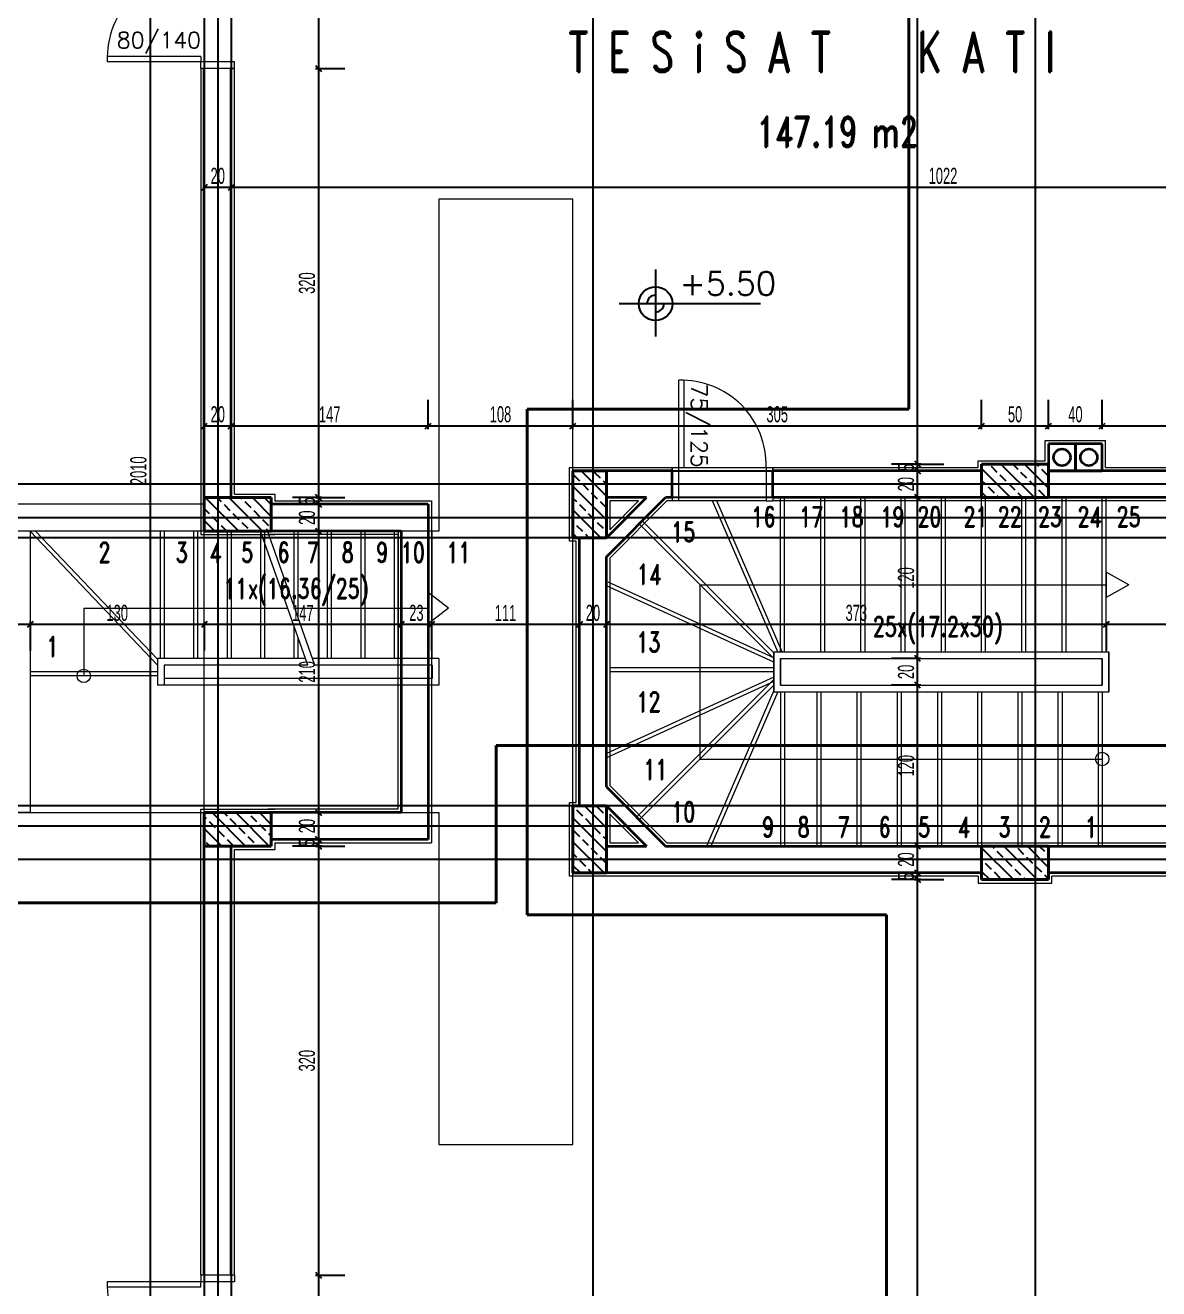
# Model space of a CAD drawing. Header units: inches. Extents: x -7543 to -822, y 102837 to 190349.
# Drawn here: x -832.5433 to -832.3741, y 102836.8607 to 102837.0491 of the extents above; entities that cross this region are included whole.
import ezdxf
from ezdxf.enums import TextEntityAlignment as Align

# ---------------------------------------------------------------- set-up
doc = ezdxf.new("R2010")
doc.units = ezdxf.units.IN
doc.header["$MEASUREMENT"] = 0
for name, pattern in [('__ZG_T_P__9', [22, 1, -10, 1, -10]), ('ACAD_ISO07W100', [3, 0, -3]), ('DASHDOTX2', [2, 1, -0.5, 0, -0.5]), ('DASHED', [19.049999999999997, 12.7, -6.35])]:
    doc.linetypes.add(name, pattern=pattern)
doc.layers.get('Defpoints').update_dxf_attribs({"lineweight": 25})
for name, color, linetype, lineweight in [('AKS', 1, 'Continuous', 25), ('ICOL', 55, 'Continuous', 25), ('İZ DÜŞÜM', 253, 'Continuous', 20), ('KESİT', 7, 'Continuous', 40), ('KOLON', 2, 'Continuous', 40), ('SIVA', 150, 'Continuous', 15), ('TARAMA', 8, 'Continuous', 25), ('YAZI', 7, 'Continuous', 25)]:
    doc.layers.add(name, color=color, linetype=linetype, lineweight=lineweight)
for name, color, linetype, lineweight, true_color in [('DUVAR', 7, 'Continuous', 35, 0xfc4642), ('KAPI', 7, 'Continuous', 18, 0xffb360), ('MERDİVEN', 7, 'Continuous', 20, 0x16c244)]:
    doc.layers.add(name, color=color, linetype=linetype, lineweight=lineweight, true_color=true_color)
doc.styles.add('OLCU', font='tromand.shx', dxfattribs={"width": 0.6, "height": 12})
doc.styles.add('st1', font='romandtw.shx', dxfattribs={"width": 0.7, "height": 40})
doc.styles.add('TXTX', font='TXTX')
doc.styles.add('ÖLÇÜ', font='simplex.shx')

# ---------------------------------------------------------------- blocks, each defined once
blk = doc.blocks.new('D')
at = {"layer": 'ICOL'}
for p, q in [((2.828427124746668, 2.828427124748032), (-2.82842712474303, -2.828427124744394)), ((0, 3.000000000002046), (0, -25))]:
    blk.add_line(p, q, dxfattribs=at)
blk = doc.blocks.new('E')
at = {"layer": 'ICOL'}
for p, q in [((0, -3.000000000002046), (0, 25)), ((-2.828427124746668, -2.828427124748032), (2.82842712474303, 2.828427124744394))]:
    blk.add_line(p, q, dxfattribs=at)

msp = doc.modelspace()

# ---------------------------------------------------------------- linework, layer by layer
at = {"layer": 'AKS', "linetype": 'DASHDOTX2', "ltscale": 10}
for p, q in [((-832.5145753957316, 102837.1671850205), (-832.5145753957316, 102836.7433031146)), ((-832.4585753957316, 102837.1671850205), (-832.4585753957316, 102836.7433031146)), ((-832.3925870175802, 102837.1671850205), (-832.3925870175802, 102836.7433031146)), ((-832.2565686503075, 102836.9806839998), (-832.5799356160155, 102836.9806839998)), ((-832.2565686503075, 102836.9756839999), (-832.5799356160155, 102836.9756839999)), ((-832.2565686503075, 102836.9726839999), (-832.5799356160155, 102836.9726839999)), ((-832.2565686503075, 102836.9326839999), (-832.5799356160155, 102836.9326839999)), ((-832.2565686503075, 102836.9296839999), (-832.5799356160155, 102836.9296839999)), ((-832.2565686503075, 102836.9246839999), (-832.5799356160155, 102836.9246839999))]:
    msp.add_line(p, q, dxfattribs=at)
at = {"layer": 'Defpoints', "color": 6}
for p, q in [((-832.5165753957316, 102837.1276839999), (-832.5165753957315, 102836.9736839999)), ((-832.5165753957315, 102836.9736839999), (-832.4871753957316, 102836.9736839999)), ((-832.4871753957316, 102836.9736839999), (-832.4871753957316, 102836.9316839999)), ((-832.4871753957316, 102836.9316839999), (-832.5165753957316, 102836.9316839999)), ((-832.5165753957316, 102836.9316839999), (-832.5165753957316, 102836.7776839999))]:
    msp.add_line(p, q, dxfattribs=at)
at = {"layer": 'Defpoints', "color": 3}
for p, q in [((-832.5125753957316, 102837.1226839999), (-832.5125753957316, 102836.9786839999)), ((-832.3905753957318, 102836.9836839999), (-832.3905753957318, 102836.9866839999)), ((-832.3905753957318, 102836.9866839999), (-832.3825753957319, 102836.9866839999)), ((-832.3825753957319, 102836.9866839999), (-832.3825753957319, 102836.9826839999)), ((-832.4005753957316, 102836.9826839999), (-832.4005753957316, 102836.9836839999)), ((-832.4005753957316, 102836.9836839999), (-832.3905753957318, 102836.9836839999)), ((-832.4615753957316, 102836.9726839999), (-832.4615753957316, 102836.9826839999)), ((-832.4615753957316, 102836.9826839999), (-832.4005753957316, 102836.9826839999)), ((-832.3825753957319, 102836.9826839999), (-832.3410753957317, 102836.9826839999)), ((-832.5125753957316, 102836.9786839999), (-832.5065753957316, 102836.9786839999)), ((-832.5065753957316, 102836.9786839999), (-832.5065753957316, 102836.9776839999)), ((-832.5065753957316, 102836.9776839999), (-832.4831753957316, 102836.9776839999)), ((-832.4831753957316, 102836.9776839999), (-832.4831753957316, 102836.9276839998)), ((-832.4605753957316, 102836.9726839999), (-832.4615753957316, 102836.9726839999)), ((-832.4605753957316, 102836.9326839999), (-832.4605753957316, 102836.9726839999)), ((-832.4615753957316, 102836.9226839999), (-832.4615753957316, 102836.9326839999)), ((-832.4615753957316, 102836.9326839999), (-832.4605753957316, 102836.9326839999)), ((-832.5065753957316, 102836.9266839999), (-832.5125753957316, 102836.9266839999)), ((-832.5125753957316, 102836.9266839999), (-832.5125753957315, 102836.7826839999)), ((-832.4831753957316, 102836.9276839998), (-832.5065753957316, 102836.9276839998)), ((-832.5065753957316, 102836.9276839998), (-832.5065753957316, 102836.9266839999)), ((-832.4005753957316, 102836.9226839999), (-832.4615753957316, 102836.9226839999)), ((-832.4005753957316, 102836.9216839999), (-832.4005753957316, 102836.9226839999)), ((-832.3410753957317, 102836.9226839999), (-832.3905753957316, 102836.9226839999)), ((-832.3905753957316, 102836.9226839999), (-832.3905753957316, 102836.9216839999)), ((-832.3905753957316, 102836.9216839999), (-832.4005753957316, 102836.9216839999))]:
    msp.add_line(p, q, dxfattribs=at)
at = {"layer": 'DUVAR'}
for p, q in [((-832.5165753957316, 102836.9786839999), (-832.5165753957316, 102837.0426839999)), ((-832.5125753957316, 102836.9786839999), (-832.5125753957316, 102837.0426839999)), ((-832.3865753957318, 102836.9866839999), (-832.3905753957318, 102836.9866839999)), ((-832.3905753957318, 102836.9866839999), (-832.3905753957318, 102836.9826839999)), ((-832.3825753957319, 102836.9866839999), (-832.3865753957318, 102836.9866839999)), ((-832.3865753957318, 102836.9866839999), (-832.3865753957318, 102836.9826839999)), ((-832.3865753957318, 102836.9826839999), (-832.3865753957318, 102836.9866839999)), ((-832.3825753957319, 102836.9826839999), (-832.3825753957319, 102836.9866839999)), ((-832.4467469686068, 102836.9826839999), (-832.4565753957316, 102836.9826839999)), ((-832.4467469686068, 102836.9786839999), (-832.4467469686068, 102836.9826839999)), ((-832.4005753957315, 102836.9826839999), (-832.4317469686068, 102836.9826839999)), ((-832.4317469686068, 102836.9786839999), (-832.4317469686068, 102836.9826839999)), ((-832.3460753957316, 102836.9826839999), (-832.3905753957315, 102836.9826839999)), ((-832.3785753957319, 102836.9826839999), (-832.3905753957318, 102836.9826839999)), ((-832.3905753957318, 102836.9826839999), (-832.3865753957318, 102836.9826839999)), ((-832.3865753957318, 102836.9826839999), (-832.3825753957319, 102836.9826839999)), ((-832.4831753957316, 102836.9776839999), (-832.5065753957316, 102836.9776839999)), ((-832.4831753957316, 102836.9776839999), (-832.4831753957316, 102836.9276839998)), ((-832.4505753957316, 102836.9786839999), (-832.4565753957315, 102836.9786839999)), ((-832.4565753957315, 102836.9726839999), (-832.4505753957316, 102836.9786839999)), ((-832.4565753957315, 102836.9698555727), (-832.4477469686068, 102836.9786839999)), ((-832.4467469686068, 102836.9786839999), (-832.4477469686068, 102836.9786839999)), ((-832.4005753957316, 102836.9786839999), (-832.4317469686068, 102836.9786839999)), ((-832.3460753957316, 102836.9786839999), (-832.3905753957316, 102836.9786839999)), ((-832.4871753957316, 102836.9736839999), (-832.5065753957316, 102836.9736839999)), ((-832.4871753957316, 102836.9736839999), (-832.4871753957316, 102836.9316839999)), ((-832.4605753957316, 102836.9326839999), (-832.4605753957316, 102836.9726839999)), ((-832.4565753957315, 102836.935512427), (-832.4565753957315, 102836.9698555727)), ((-832.4565753957315, 102836.935512427), (-832.4477469686068, 102836.9266839999)), ((-832.4565753957315, 102836.9326839999), (-832.4505753957317, 102836.9266839999)), ((-832.4871753957316, 102836.9316839999), (-832.5065753957316, 102836.9316839999)), ((-832.5165753957316, 102836.8626839999), (-832.5165753957316, 102836.9266839999)), ((-832.5125753957316, 102836.8626839999), (-832.5125753957316, 102836.9266839999)), ((-832.4831753957316, 102836.9276839998), (-832.5065753957316, 102836.9276839998)), ((-832.4565753957315, 102836.9266839999), (-832.4505753957317, 102836.9266839999)), ((-832.4477469686069, 102836.9266839999), (-832.4005753957316, 102836.9266839999)), ((-832.3905753957316, 102836.9266839999), (-832.3460753957315, 102836.9266839999)), ((-832.4005753957315, 102836.9226839999), (-832.4565753957316, 102836.9226839999)), ((-832.3460753957315, 102836.9226839999), (-832.3905753957315, 102836.9226839999))]:
    msp.add_line(p, q, dxfattribs=at)
for centre in [(-832.3885753957319, 102836.9846839998), (-832.3845753957319, 102836.9846839998)]:
    msp.add_circle(centre, 0.00125, dxfattribs=at)
at = {"layer": 'ICOL'}
for p, q in [((-832.5246754432798, 102837.1835299107), (-832.5246754432798, 102836.7818399999)), ((-832.4101179020081, 102836.9838399999), (-832.4101179020081, 102837.1175279999)), ((-832.4995258638154, 102837.0585279998), (-832.4995258638154, 102837.0428399998)), ((-832.4995258638154, 102837.0425279999), (-832.4995258638154, 102836.9788399999)), ((-832.5127313957316, 102837.0249426348), (-832.5164193957316, 102837.0249426348)), ((-832.3082313957316, 102837.0249426348), (-832.5124193957316, 102837.0249426348)), ((-832.4492331611906, 102837.0127122447), (-832.4492331611906, 102837.0027086283)), ((-832.4546584619291, 102837.0076183154), (-832.433593757176, 102837.0076183154)), ((-832.5164193957316, 102836.9893676611), (-832.5127313957316, 102836.9893676611)), ((-832.5124193957316, 102836.9893676611), (-832.4833313957316, 102836.9893676611)), ((-832.4830193957316, 102836.9893676611), (-832.4617313957316, 102836.9893676611)), ((-832.4614193957316, 102836.9893676611), (-832.4007313957317, 102836.9893676611)), ((-832.4004193957317, 102836.9893676611), (-832.3907313957319, 102836.9893676611)), ((-832.3904193957319, 102836.9893676611), (-832.3827313957319, 102836.9893676611)), ((-832.3824193957319, 102836.9893676611), (-832.3412313957316, 102836.9893676611)), ((-832.4101179020081, 102836.9838399999), (-832.4101179020081, 102836.9839959998)), ((-832.4101179020081, 102836.9826839999), (-832.4101179020081, 102836.9836839999)), ((-832.4101179020081, 102836.9825279998), (-832.4101179020081, 102836.9823719999)), ((-832.4101179020081, 102836.9788399999), (-832.4101179020081, 102836.9825279998)), ((-832.4995258638154, 102836.9788399999), (-832.4995258638154, 102836.9789959999)), ((-832.4995258638154, 102836.9786839999), (-832.4995258638154, 102836.9776839999)), ((-832.4995258638154, 102836.9775279999), (-832.4995258638154, 102836.9738399998)), ((-832.4995258638154, 102836.9775279999), (-832.4995258638154, 102836.9773719998)), ((-832.4101179020081, 102836.9548399999), (-832.4101179020081, 102836.9785279999)), ((-832.4995258638154, 102836.9735279999), (-832.4995258638154, 102836.9318399999)), ((-832.5427313957316, 102836.9597463453), (-832.5464193957316, 102836.9597463453)), ((-832.5167313957317, 102836.9597463453), (-832.5424193957316, 102836.9597463453)), ((-832.4873313957316, 102836.9597463453), (-832.5164193957316, 102836.9597463453)), ((-832.4828313957316, 102836.9597463453), (-832.4870193957316, 102836.9597463453)), ((-832.4607313957315, 102836.9597463453), (-832.4825193957316, 102836.9597463453)), ((-832.4567313957315, 102836.9597463453), (-832.4604193957315, 102836.9597463453)), ((-832.3821313957316, 102836.9597463453), (-832.4564193957315, 102836.9597463453)), ((-832.3462313957316, 102836.9597463453), (-832.3818193957316, 102836.9597463453)), ((-832.4101179020081, 102836.9508399999), (-832.4101179020081, 102836.9545279999)), ((-832.4101179020081, 102836.9268399999), (-832.4101179020081, 102836.9505279999)), ((-832.4995258638154, 102836.9315279999), (-832.4995258638154, 102836.9278399999)), ((-832.4995258638154, 102836.9278399999), (-832.4995258638154, 102836.9279959999)), ((-832.4995258638154, 102836.9276839998), (-832.4995258638154, 102836.9266839999)), ((-832.4995258638154, 102836.9265279999), (-832.4995258638154, 102836.8628399999)), ((-832.4995258638154, 102836.9265279999), (-832.4995258638154, 102836.9263719999)), ((-832.4101179020081, 102836.9228399999), (-832.4101179020081, 102836.9265279999)), ((-832.4101179020081, 102836.9228399999), (-832.4101179020081, 102836.9229959999)), ((-832.4101179020081, 102836.9216839999), (-832.4101179020081, 102836.9226839999)), ((-832.4101179020081, 102836.9215279999), (-832.4101179020081, 102836.9213719999)), ((-832.4101179020081, 102836.7878399999), (-832.4101179020081, 102836.9215279999)), ((-832.4995258638154, 102836.8625279999), (-832.4995258638154, 102836.8468399999))]:
    msp.add_line(p, q, dxfattribs=at)
msp.add_circle((-832.4492331611906, 102837.0076183154), 0.00252, dxfattribs=at)
for radius, start, end in [(0.001260000000009313, 90, 180), (0.001259999999991851, 270, 0)]:
    msp.add_arc((-832.4492331611906, 102837.0076183154), radius, start, end, dxfattribs=at)
at = {"layer": 'İZ DÜŞÜM', "linetype": '__ZG_T_P__9'}
for p, q in [((-832.5165753957328, 102836.7776839999), (-832.5165753957328, 102837.1276839999)), ((-832.4615743614382, 102837.0231839999), (-832.4815743614374, 102837.0231839999)), ((-832.4815743614374, 102837.0231839999), (-832.4815743614383, 102836.9736839999)), ((-832.4615743614382, 102836.8821839999), (-832.4615743614382, 102837.0231839999)), ((-832.4815743614383, 102836.9736839999), (-832.5465743614383, 102836.9736839999)), ((-832.5465753957329, 102836.9316839999), (-832.481575395733, 102836.9316839999)), ((-832.481575395733, 102836.9316839999), (-832.481575395733, 102836.8821839999)), ((-832.481575395733, 102836.8821839999), (-832.4615743614382, 102836.8821839999))]:
    msp.add_line(p, q, dxfattribs=at)
at = {"layer": 'KAPI'}
for p, q in [((-832.5170753957316, 102837.0444839999), (-832.5310753957316, 102837.0444839999)), ((-832.5170753957316, 102837.0436839999), (-832.5310753957316, 102837.0436839999)), ((-832.5170753957316, 102837.0444839999), (-832.5170753957316, 102837.0436839999)), ((-832.5120753957316, 102837.0436839999), (-832.5170753957316, 102837.0436839999)), ((-832.5170753957316, 102837.0426839999), (-832.5170753957316, 102837.0436839999)), ((-832.5120753957316, 102837.0426839999), (-832.5120753957316, 102837.0436839999)), ((-832.5120753957316, 102837.0426839999), (-832.5170753957316, 102837.0426839999)), ((-832.4457469686067, 102836.9821839998), (-832.4457469686067, 102836.9961839999)), ((-832.4449469686068, 102836.9831839999), (-832.4449469686068, 102836.9961839999)), ((-832.4467469686068, 102836.9831839999), (-832.4457469686067, 102836.9831839999)), ((-832.4467469686068, 102836.9831839999), (-832.4467469686068, 102836.9781839999)), ((-832.4457469686067, 102836.9781839999), (-832.4457469686067, 102836.9831839999)), ((-832.4457469686067, 102836.9831839999), (-832.4449469686068, 102836.9831839999)), ((-832.4449469686068, 102836.9831839999), (-832.4327469686068, 102836.9831839999)), ((-832.4327469686068, 102836.9831839999), (-832.4327469686068, 102836.9781839999)), ((-832.4327469686068, 102836.9831839999), (-832.4317469686068, 102836.9831839999)), ((-832.4317469686068, 102836.9831839999), (-832.4317469686068, 102836.9781839999)), ((-832.4457469686067, 102836.9781839999), (-832.4467469686068, 102836.9781839999)), ((-832.4327469686068, 102836.9781839999), (-832.4457469686067, 102836.9781839999)), ((-832.4327469686068, 102836.9781839999), (-832.431746968607, 102836.9781839999)), ((-832.5170753957316, 102836.8626839999), (-832.5170753957316, 102836.8616839999)), ((-832.5120753957316, 102836.8626839999), (-832.5170753957316, 102836.8626839999)), ((-832.5120753957316, 102836.8626839999), (-832.5120753957316, 102836.8616839999)), ((-832.5170753957316, 102836.8616839999), (-832.5310753957316, 102836.8616839999)), ((-832.5170753957316, 102836.8608839998), (-832.5310753957316, 102836.8608839998)), ((-832.5120753957316, 102836.8616839999), (-832.5170753957316, 102836.8616839999)), ((-832.5170753957316, 102836.8608839998), (-832.5170753957316, 102836.8616839999))]:
    msp.add_line(p, q, dxfattribs=at)
for centre, radius, start, end in [((-832.5174753957316, 102837.0440839998), 0.01360588108135596, 88.31531567871036, 181.6846843657614), ((-832.4453469686068, 102836.9835839999), 0.01260634760746427, 358.1816972151428, 91.81830295832887), ((-832.5174753957316, 102836.8612839999), 0.01360588108135596, 178.3153156342386, 271.6846843212896)]:
    msp.add_arc(centre, radius, start, end, dxfattribs=at)
at = {"layer": 'KESİT', "linetype": 'DASHED'}
for p, q in [((-832.411454198987, 102837.1759968667), (-832.411454198987, 102836.9918835999)), ((-832.411454198987, 102836.9918835999), (-832.4683727270715, 102836.9918835999)), ((-832.4683727270715, 102836.9918835999), (-832.4683727270715, 102836.9164603118)), ((-832.2588380867405, 102836.941682418), (-832.4730429782452, 102836.941682418)), ((-832.4730429782452, 102836.941682418), (-832.4730429782452, 102836.9182300089)), ((-832.4730429782452, 102836.9182300089), (-832.6002016101145, 102836.9182300089)), ((-832.4683727270715, 102836.9164603118), (-832.4147610740274, 102836.9164603118)), ((-832.4147610740274, 102836.9164603118), (-832.4147610740274, 102836.7413232793))]:
    msp.add_line(p, q, dxfattribs=at)
at = {"layer": 'KOLON'}
for p, q in [((-832.4005753957316, 102836.9786839999), (-832.4005753957316, 102836.9836839999)), ((-832.4005753957316, 102836.9836839999), (-832.3905753957316, 102836.9836839999)), ((-832.3905753957316, 102836.9836839999), (-832.3905753957316, 102836.9786839999)), ((-832.4615753957316, 102836.9826839999), (-832.4565753957316, 102836.9826839999)), ((-832.4615753957316, 102836.9726839999), (-832.4615753957316, 102836.9826839999)), ((-832.4565753957316, 102836.9826839999), (-832.4565753957316, 102836.9726839999)), ((-832.5165753957316, 102836.9736839999), (-832.5165753957316, 102836.9786839999)), ((-832.5165753957316, 102836.9786839999), (-832.5065753957316, 102836.9786839999)), ((-832.5065753957316, 102836.9786839999), (-832.5065753957316, 102836.9736839999)), ((-832.3905753957316, 102836.9786839999), (-832.4005753957316, 102836.9786839999)), ((-832.5065753957316, 102836.9736839999), (-832.5165753957316, 102836.9736839999)), ((-832.4565753957316, 102836.9726839999), (-832.4615753957316, 102836.9726839999)), ((-832.4565753957316, 102836.9326839999), (-832.4615753957316, 102836.9326839999)), ((-832.4615753957316, 102836.9326839999), (-832.4615753957316, 102836.9226839999)), ((-832.4565753957316, 102836.9226839999), (-832.4565753957316, 102836.9326839999)), ((-832.5165753957316, 102836.9316839999), (-832.5165753957316, 102836.9266839999)), ((-832.5065753957316, 102836.9316839999), (-832.5165753957316, 102836.9316839999)), ((-832.5065753957316, 102836.9266839999), (-832.5065753957316, 102836.9316839999)), ((-832.5165753957316, 102836.9266839999), (-832.5065753957316, 102836.9266839999)), ((-832.3905753957316, 102836.9266839999), (-832.4005753957316, 102836.9266839999)), ((-832.4005753957316, 102836.9266839999), (-832.4005753957316, 102836.9216839999)), ((-832.3905753957316, 102836.9216839999), (-832.3905753957316, 102836.9266839999)), ((-832.4615753957316, 102836.9226839999), (-832.4565753957316, 102836.9226839999)), ((-832.4005753957316, 102836.9216839999), (-832.3905753957316, 102836.9216839999))]:
    msp.add_line(p, q, dxfattribs=at)
at = {"layer": 'MERDİVEN'}
for p, q in [((-832.5165753957316, 102836.9776839999), (-832.5465753957317, 102836.9776839999)), ((-832.4303544541776, 102836.9556839999), (-832.4400937122002, 102836.9781839999)), ((-832.4299753957315, 102836.9556839999), (-832.4299753957315, 102836.9786839999)), ((-832.4239753957315, 102836.9556839999), (-832.4239753957315, 102836.9786839999)), ((-832.4179753957316, 102836.9556839999), (-832.4179753957316, 102836.9786839999)), ((-832.4119753957316, 102836.9556839999), (-832.4119753957316, 102836.9786839999)), ((-832.4059753957315, 102836.9556839999), (-832.4059753957315, 102836.9786839999)), ((-832.3999753957315, 102836.9556839999), (-832.3999753957315, 102836.9786839999)), ((-832.3939753957316, 102836.9556839999), (-832.3939753957316, 102836.9786839999)), ((-832.3879753957315, 102836.9556839999), (-832.3879753957315, 102836.9786839999)), ((-832.3819753957315, 102836.9556839999), (-832.3819753957315, 102836.9786839999)), ((-832.4315753957316, 102836.955532528), (-832.4512369181004, 102836.9751940504)), ((-832.5425753957317, 102836.9736839999), (-832.5425753957315, 102836.9316839999)), ((-832.5165753957316, 102836.9736839999), (-832.5425753957317, 102836.9736839999)), ((-832.5235753957317, 102836.9536839999), (-832.5425753957317, 102836.9736839999)), ((-832.5231753957316, 102836.9736839999), (-832.5231753957316, 102836.9546839999)), ((-832.5181753957316, 102836.9736839999), (-832.5181753957316, 102836.9546839999)), ((-832.5131753957317, 102836.9736839999), (-832.5131753957317, 102836.9546839999)), ((-832.5081753957317, 102836.9736839999), (-832.5081753957317, 102836.9546839999)), ((-832.5011366773017, 102836.9536839999), (-832.5081753957317, 102836.9736839999)), ((-832.5000765551895, 102836.9536839999), (-832.5072321081722, 102836.9740159766)), ((-832.4831753957317, 102836.9546839999), (-832.4831753957316, 102836.9736839999)), ((-832.4315753957316, 102836.954798702), (-832.4563267220235, 102836.9660707453)), ((-832.3786170998919, 102836.9656839998), (-832.3819753957315, 102836.9675698535)), ((-832.3819753957315, 102836.9675698535), (-832.3819753957315, 102836.9637981462)), ((-832.4425753957315, 102836.9396839999), (-832.4425753957315, 102836.9656839998)), ((-832.4425753957315, 102836.9656839998), (-832.3819753957315, 102836.9656839998)), ((-832.3786170998919, 102836.9656839998), (-832.3819753957315, 102836.9637981462)), ((-832.5345753957316, 102836.9621839999), (-832.5345753957316, 102836.9520839999)), ((-832.5345753957316, 102836.9621839999), (-832.5041281326345, 102836.9621839999)), ((-832.5031753957317, 102836.9546839999), (-832.5031753957317, 102836.9594768681)), ((-832.5014886132233, 102836.9546839999), (-832.5235753957317, 102836.9546839999)), ((-832.5235753957317, 102836.9546839999), (-832.5235753957317, 102836.9506839999)), ((-832.4315753957316, 102836.9496839999), (-832.4315753957316, 102836.9556839999)), ((-832.4315753957316, 102836.9556839999), (-832.4315753957316, 102836.9496839999)), ((-832.4315753957316, 102836.9556839999), (-832.4315753957316, 102836.9496839999)), ((-832.4315753957316, 102836.9556839999), (-832.3815753957315, 102836.9556839999)), ((-832.4315753957316, 102836.9496839999), (-832.4315753957316, 102836.9556839999)), ((-832.4305753957315, 102836.9556839999), (-832.3825753957315, 102836.9556839999)), ((-832.4305753957315, 102836.9556839999), (-832.3825753957315, 102836.9556839999)), ((-832.4305753957315, 102836.9556839999), (-832.3825753957315, 102836.9556839999)), ((-832.4305753957315, 102836.9506839999), (-832.4305753957315, 102836.9546839999)), ((-832.4305753957315, 102836.9546839999), (-832.4305753957315, 102836.9506839999)), ((-832.4305753957315, 102836.9546839999), (-832.4305753957315, 102836.9506839999)), ((-832.4305753957315, 102836.9546839999), (-832.3825753957315, 102836.9546839999)), ((-832.4305753957315, 102836.9506839999), (-832.4305753957315, 102836.9546839999)), ((-832.4295753957315, 102836.9546839999), (-832.3835753957316, 102836.9546839999)), ((-832.4295753957315, 102836.9546839999), (-832.3835753957316, 102836.9546839999)), ((-832.4295753957315, 102836.9546839999), (-832.3835753957316, 102836.9546839999)), ((-832.3825753957315, 102836.9546839999), (-832.3825753957315, 102836.9506839999)), ((-832.3825753957315, 102836.9506839999), (-832.3825753957315, 102836.9546839999)), ((-832.3825753957315, 102836.9506839999), (-832.3825753957315, 102836.9546839999)), ((-832.3825753957315, 102836.9546839999), (-832.3825753957315, 102836.9506839999)), ((-832.3815753957315, 102836.9556839999), (-832.3815753957315, 102836.9496839999)), ((-832.3815753957315, 102836.9496839999), (-832.3815753957315, 102836.9556839999)), ((-832.3815753957315, 102836.9496839999), (-832.3815753957315, 102836.9556839999)), ((-832.3815753957315, 102836.9556839999), (-832.3815753957315, 102836.9496839999)), ((-832.5011366773017, 102836.9536839999), (-832.5225753957316, 102836.9536839999)), ((-832.5225753957316, 102836.9536839999), (-832.5225753957316, 102836.9506839999)), ((-832.4315753957316, 102836.9532839999), (-832.4560753957315, 102836.9532839999)), ((-832.5235753957317, 102836.9520839999), (-832.5425753957317, 102836.9520839999)), ((-832.5225753957316, 102836.9506839999), (-832.5235753957317, 102836.9506839999)), ((-832.4315753957316, 102836.9518878786), (-832.4565753957315, 102836.9405025865)), ((-832.4315753957316, 102836.951532528), (-832.4520854462378, 102836.9310224775)), ((-832.4305753957315, 102836.9506839999), (-832.3825753957315, 102836.9506839999)), ((-832.4295753957315, 102836.9506839999), (-832.3835753957316, 102836.9506839999)), ((-832.4295753957315, 102836.9506839999), (-832.3835753957316, 102836.9506839999)), ((-832.4295753957315, 102836.9506839999), (-832.3835753957316, 102836.9506839999)), ((-832.4315753957316, 102836.9498841897), (-832.4416177350886, 102836.9266839999)), ((-832.4315753957316, 102836.9496839999), (-832.4310082516437, 102836.9496839999)), ((-832.4310082516437, 102836.9496839999), (-832.3815753957315, 102836.9496839999)), ((-832.4305753957315, 102836.9496839999), (-832.3825753957315, 102836.9496839999)), ((-832.4305753957315, 102836.9496839999), (-832.3825753957315, 102836.9496839999)), ((-832.4305753957315, 102836.9496839999), (-832.3825753957315, 102836.9496839999)), ((-832.4305753957315, 102836.9496839999), (-832.4305753957315, 102836.9266839999)), ((-832.4251753957316, 102836.9496839999), (-832.4251753957316, 102836.9266839999)), ((-832.4191753957316, 102836.9496839999), (-832.4191753957316, 102836.9266839999)), ((-832.4131753957315, 102836.9496839999), (-832.4131753957315, 102836.9266839999)), ((-832.4071753957315, 102836.9496839999), (-832.4071753957315, 102836.9266839999)), ((-832.4011753957316, 102836.9496839999), (-832.4011753957316, 102836.9266839999)), ((-832.3951753957315, 102836.9496839999), (-832.3951753957315, 102836.9266839999)), ((-832.3891753957315, 102836.9496839999), (-832.3891753957315, 102836.9266839999)), ((-832.3831753957315, 102836.9496839999), (-832.3831753957315, 102836.9266839999)), ((-832.4425753957315, 102836.9396839999), (-832.3825753957315, 102836.9396839999)), ((-832.5425753957315, 102836.9316839999), (-832.5465753957316, 102836.9316839999))]:
    msp.add_line(p, q, dxfattribs=at)
at = {"layer": 'MERDİVEN', "linetype": 'ACAD_ISO07W100'}
for p, q in [((-832.4310082516437, 102836.9556839999), (-832.4407475096663, 102836.9781839999)), ((-832.4305753957315, 102836.9556839999), (-832.4305753957315, 102836.9786839999)), ((-832.4245753957315, 102836.9556839999), (-832.4245753957315, 102836.9786839999)), ((-832.4185753957315, 102836.9556839999), (-832.4185753957315, 102836.9786839999)), ((-832.4125753957316, 102836.9556839999), (-832.4125753957316, 102836.9786839999)), ((-832.4065753957316, 102836.9556839999), (-832.4065753957316, 102836.9786839999)), ((-832.4005753957315, 102836.9556839999), (-832.4005753957315, 102836.9786839999)), ((-832.3945753957315, 102836.9556839999), (-832.3945753957315, 102836.9786839999)), ((-832.3885753957316, 102836.9556839999), (-832.3885753957316, 102836.9786839999)), ((-832.3825753957315, 102836.9556839999), (-832.3825753957315, 102836.9786839999)), ((-832.5235753957317, 102836.9545551439), (-832.5417478088782, 102836.9736839999)), ((-832.5225753957317, 102836.9736839999), (-832.5225753957316, 102836.9546839999)), ((-832.5175753957317, 102836.9736839999), (-832.5175753957317, 102836.9546839999)), ((-832.5125753957317, 102836.9736839999), (-832.5125753957316, 102836.9546839999)), ((-832.5075753957317, 102836.9736839999), (-832.5075753957316, 102836.9546839999)), ((-832.5031753957317, 102836.962489127), (-832.5031753957317, 102836.9736839999)), ((-832.5025753957316, 102836.9607842712), (-832.5025753957316, 102836.9736839999)), ((-832.4981753957317, 102836.9546839999), (-832.4981753957316, 102836.9736839999)), ((-832.4975753957316, 102836.9546839999), (-832.4975753957316, 102836.9736839999)), ((-832.4931753957317, 102836.9546839999), (-832.4931753957316, 102836.9736839999)), ((-832.4925753957316, 102836.9546839999), (-832.4925753957316, 102836.9736839999)), ((-832.4881753957316, 102836.9546839999), (-832.4881753957316, 102836.9736839999)), ((-832.4875753957316, 102836.9546839999), (-832.4875753957316, 102836.9736839999)), ((-832.4825753957316, 102836.9546839999), (-832.4825753957316, 102836.9736839999)), ((-832.4315753957316, 102836.9546839999), (-832.4516611821691, 102836.9747697863)), ((-832.4801232877455, 102836.9621839999), (-832.4831753957316, 102836.9645312982)), ((-832.4801232877455, 102836.9621839999), (-832.4831753957316, 102836.9645312982)), ((-832.4315753957316, 102836.9541394115), (-832.4565753957315, 102836.9655247037)), ((-832.5030680105222, 102836.9621839999), (-832.4831753957317, 102836.9621839999)), ((-832.4801232877455, 102836.9621839999), (-832.4831753957317, 102836.9598367015)), ((-832.4801232877455, 102836.9621839999), (-832.4831753957317, 102836.9598367015)), ((-832.5025753957316, 102836.9546839999), (-832.5025753957316, 102836.9577720123)), ((-832.4815753957316, 102836.9546839999), (-832.500428491111, 102836.9546839999)), ((-832.4815753957316, 102836.9546839999), (-832.4815753957316, 102836.9506839999)), ((-832.5235753957317, 102836.9526839999), (-832.5425753957317, 102836.9526839999)), ((-832.4825753957316, 102836.9536839999), (-832.5000765551895, 102836.9536839999)), ((-832.4825753957316, 102836.9536839999), (-832.4825753957316, 102836.9516839999)), ((-832.4315753957316, 102836.9526839999), (-832.4560753957315, 102836.9526839999)), ((-832.4825753957316, 102836.9516839999), (-832.5225753957316, 102836.9516839999)), ((-832.4815753957316, 102836.9506839999), (-832.5225753957316, 102836.9506839999)), ((-832.4315753957316, 102836.9512285882), (-832.4565753957315, 102836.939843296)), ((-832.4315753957316, 102836.9506839999), (-832.4516611821691, 102836.9305982134)), ((-832.4310082516437, 102836.9496839999), (-832.4409639376224, 102836.9266839999)), ((-832.4299753957315, 102836.9496839999), (-832.4299753957315, 102836.9266839999)), ((-832.4245753957315, 102836.9496839999), (-832.4245753957315, 102836.9266839999)), ((-832.4185753957315, 102836.9496839999), (-832.4185753957315, 102836.9266839999)), ((-832.4125753957316, 102836.9496839999), (-832.4125753957316, 102836.9266839999)), ((-832.4065753957316, 102836.9496839999), (-832.4065753957316, 102836.9266839999)), ((-832.4005753957315, 102836.9496839999), (-832.4005753957315, 102836.9266839999)), ((-832.3945753957315, 102836.9496839999), (-832.3945753957315, 102836.9266839999)), ((-832.3885753957316, 102836.9496839999), (-832.3885753957316, 102836.9266839999)), ((-832.3825753957315, 102836.9496839999), (-832.3825753957315, 102836.9266839999))]:
    msp.add_line(p, q, dxfattribs=at)
at = {"layer": 'MERDİVEN'}
for centre in [(-832.5345753957316, 102836.9520839999), (-832.3825753957315, 102836.9396839999)]:
    msp.add_circle(centre, 0.001, dxfattribs=at)
at = {"layer": 'SIVA'}
for p, q in [((-832.5170753957316, 102837.0426839999), (-832.5170753957316, 102836.9731839999)), ((-832.5165753957316, 102837.0426839999), (-832.5170753957316, 102837.0426839999)), ((-832.5125753957316, 102837.0426839999), (-832.5120753957316, 102837.0426839999)), ((-832.5120753957316, 102836.9791839999), (-832.5120753957316, 102837.0426839999)), ((-832.3910753957318, 102836.9841839999), (-832.3910753957318, 102836.9871839999)), ((-832.3910753957318, 102836.9871839999), (-832.3820753957318, 102836.9871839999)), ((-832.3820753957318, 102836.9831839999), (-832.3820753957318, 102836.9871839999)), ((-832.4620753957313, 102836.9831839999), (-832.4560753957313, 102836.9831839999)), ((-832.4620753957313, 102836.9721839999), (-832.4620753957313, 102836.9831839999)), ((-832.4570753957313, 102836.9831839999), (-832.4467469686068, 102836.9831839999)), ((-832.4467469686068, 102836.9826839999), (-832.4467469686068, 102836.9831839999)), ((-832.4317469686068, 102836.9831839999), (-832.4010753957316, 102836.9831839999)), ((-832.4317469686068, 102836.9826839999), (-832.4317469686068, 102836.9831839999)), ((-832.4010753957316, 102836.9831839999), (-832.4010753957316, 102836.9841839999)), ((-832.4010753957316, 102836.9841839999), (-832.3910753957318, 102836.9841839999)), ((-832.3820753957318, 102836.9831839999), (-832.3405753957313, 102836.9831839999)), ((-832.5120753957317, 102836.9791839999), (-832.5060753957316, 102836.9791839999)), ((-832.5060753957316, 102836.9791839999), (-832.5060753957316, 102836.9781839999)), ((-832.5060753957316, 102836.9781839999), (-832.4826753957316, 102836.9781839999)), ((-832.4826753957316, 102836.9781839999), (-832.4826753957316, 102836.9271839999)), ((-832.4517825025127, 102836.9781839999), (-832.4560753957313, 102836.9781839999)), ((-832.4560753957313, 102836.9781839999), (-832.4560753957313, 102836.9738911066)), ((-832.4560753957317, 102836.9738911066), (-832.4517825025127, 102836.9781839999)), ((-832.4560753957315, 102836.969648466), (-832.4475398618256, 102836.9781839999)), ((-832.4467469686068, 102836.9781839999), (-832.4475398618256, 102836.9781839999)), ((-832.4467469686068, 102836.9786839999), (-832.4467469686068, 102836.9781839999)), ((-832.4317469686068, 102836.9786839999), (-832.4317469686068, 102836.9781839999)), ((-832.4000753957313, 102836.9781839999), (-832.4317469686068, 102836.9781839999)), ((-832.3900753957316, 102836.9781839999), (-832.4010753957316, 102836.9781839999)), ((-832.3465753957316, 102836.9781839999), (-832.3910753957314, 102836.9781839999)), ((-832.5170753957316, 102836.9731839999), (-832.5060753957316, 102836.9731839999)), ((-832.4876753957316, 102836.9731839999), (-832.5070753957316, 102836.9731839999)), ((-832.4876753957316, 102836.9731839999), (-832.4876753957316, 102836.9321839999)), ((-832.4610753957312, 102836.9721839999), (-832.4620753957313, 102836.9721839999)), ((-832.4610753957312, 102836.9331839998), (-832.4610753957312, 102836.9721839999)), ((-832.4560753957312, 102836.969648466), (-832.4560753957312, 102836.9357195338)), ((-832.4560753957315, 102836.9357195338), (-832.4475398618257, 102836.9271839999)), ((-832.5170753957316, 102836.8626839999), (-832.5170753957316, 102836.9321839999)), ((-832.5170753957316, 102836.9321839999), (-832.5060753957316, 102836.9321839999)), ((-832.4876753957316, 102836.9321839999), (-832.5070753957316, 102836.9321839999)), ((-832.4620753957313, 102836.9331839998), (-832.4610753957312, 102836.9331839998)), ((-832.4620753957313, 102836.9221839998), (-832.4620753957313, 102836.9331839998)), ((-832.4560753957313, 102836.9314768931), (-832.4560753957313, 102836.9271839999)), ((-832.4560753957317, 102836.9314768931), (-832.4517825025129, 102836.9271839999)), ((-832.5120753957316, 102836.8626839999), (-832.5120753957316, 102836.9261839999)), ((-832.5120753957316, 102836.9261839999), (-832.5060753957316, 102836.9261839999)), ((-832.5060753957316, 102836.9271839999), (-832.5060753957316, 102836.9261839999)), ((-832.5060753957316, 102836.9271839999), (-832.4826753957316, 102836.9271839999)), ((-832.4560753957313, 102836.9271839999), (-832.4517825025129, 102836.9271839999)), ((-832.4475398618257, 102836.9271839999), (-832.3898929225079, 102836.9271839999)), ((-832.3910753957314, 102836.9271839999), (-832.3465753957316, 102836.9271839999)), ((-832.4560753957313, 102836.9221839998), (-832.4620753957313, 102836.9221839998)), ((-832.4010753957316, 102836.9221839998), (-832.4570753957313, 102836.9221839998)), ((-832.4010753957316, 102836.9221839998), (-832.4010753957316, 102836.9211839999)), ((-832.4010753957316, 102836.9211839999), (-832.3900753957316, 102836.9211839999)), ((-832.3900753957316, 102836.9211839999), (-832.3900753957316, 102836.9221839998)), ((-832.3455753957313, 102836.9221839998), (-832.3900753957316, 102836.9221839998)), ((-832.5165753957316, 102836.8626839999), (-832.5170753957316, 102836.8626839999)), ((-832.5120753957316, 102836.8626839999), (-832.5125753957316, 102836.8626839999))]:
    msp.add_line(p, q, dxfattribs=at)
at = {"layer": 'TARAMA'}
for p, q in [((-832.4005753957316, 102836.9830205921), (-832.3962388034726, 102836.9786839999)), ((-832.3991654687218, 102836.9833784321), (-832.3982815852453, 102836.9824945486)), ((-832.3977032695666, 102836.9836839999), (-832.3927032695667, 102836.9786839999)), ((-832.3959355026107, 102836.9836839999), (-832.3951879930776, 102836.9829364903)), ((-832.3941677356607, 102836.9836839999), (-832.3905753957316, 102836.9800916599)), ((-832.3923999687048, 102836.9836839999), (-832.3920944009099, 102836.9833784321)), ((-832.3916524591716, 102836.9829364903), (-832.3907685756951, 102836.9820526069)), ((-832.3906322017548, 102836.9836839999), (-832.3905753957316, 102836.9836271938)), ((-832.4614792538138, 102836.9820526069), (-832.4605953703374, 102836.9811687234)), ((-832.4603428798735, 102836.9826839999), (-832.4565753957316, 102836.9789165157)), ((-832.4583856616462, 102836.9824945486), (-832.4575017781697, 102836.9816106651)), ((-832.4570598364314, 102836.9811687234), (-832.4565753957316, 102836.9806842827)), ((-832.4568073459675, 102836.9826839999), (-832.4565753957316, 102836.9824520496)), ((-832.4005753957316, 102836.9812528252), (-832.4000493521983, 102836.9807267816)), ((-832.397839643507, 102836.9820526069), (-832.3969557600306, 102836.9811687234)), ((-832.3947460513393, 102836.9824945486), (-832.3938621678628, 102836.9816106651)), ((-832.3934202261246, 102836.9811687234), (-832.3925363426481, 102836.9802848399)), ((-832.4615753957316, 102836.9803809818), (-832.4565753957316, 102836.9753809818)), ((-832.4601534285991, 102836.9807267816), (-832.4592695451227, 102836.9798428982)), ((-832.4588276033844, 102836.9794009564), (-832.4579437199079, 102836.9785170729)), ((-832.4005753957316, 102836.9794850582), (-832.3997743373785, 102836.9786839999)), ((-832.39960741046, 102836.9802848399), (-832.3987235269835, 102836.9794009564)), ((-832.3982815852453, 102836.9789590147), (-832.3980065704226, 102836.9786839999)), ((-832.3965138182923, 102836.9807267816), (-832.3956299348158, 102836.9798428982)), ((-832.3951879930776, 102836.9794009564), (-832.3944710365166, 102836.9786839999)), ((-832.3920944009099, 102836.9798428982), (-832.3912105174334, 102836.9789590147)), ((-832.5164469562739, 102836.9786839999), (-832.5114469562739, 102836.9736839999)), ((-832.5146791893179, 102836.9786839999), (-832.5140703206646, 102836.9780751312)), ((-832.5136283789263, 102836.9776331895), (-832.5127444954499, 102836.976749306)), ((-832.5129114223679, 102836.9786839999), (-832.5079114223679, 102836.9736839999)), ((-832.511143655412, 102836.9786839999), (-832.5109767284969, 102836.9785170729)), ((-832.5105347867586, 102836.9780751312), (-832.5096509032821, 102836.9771912477)), ((-832.509375888462, 102836.9786839999), (-832.5065753957316, 102836.9758835071)), ((-832.5074411945909, 102836.9785170729), (-832.5065753957316, 102836.9776512741)), ((-832.4615753957316, 102836.9786132149), (-832.4610373120756, 102836.9780751312)), ((-832.4605953703374, 102836.9776331895), (-832.4597114868609, 102836.976749306)), ((-832.4575017781697, 102836.9780751312), (-832.4566178946932, 102836.9771912477)), ((-832.5165753957316, 102836.9770446724), (-832.5158380876176, 102836.9763073643)), ((-832.5165753957316, 102836.9752769054), (-832.5149824901798, 102836.9736839999)), ((-832.5153961458793, 102836.9758654225), (-832.5145122624028, 102836.974981539)), ((-832.5123025537116, 102836.9763073643), (-832.5114186702351, 102836.9754234808)), ((-832.5092089615439, 102836.976749306), (-832.5083250780674, 102836.9758654225)), ((-832.5078831363292, 102836.9754234808), (-832.5069992528527, 102836.9745395973)), ((-832.4615753957316, 102836.9768454479), (-832.4574139476854, 102836.9726839999)), ((-832.4592695451227, 102836.9763073643), (-832.4583856616462, 102836.9754234808)), ((-832.5140703206646, 102836.9745395973), (-832.5132147232239, 102836.9736839999)), ((-832.5109767284969, 102836.974981539), (-832.5100928450204, 102836.9740976556)), ((-832.4615753957316, 102836.975077681), (-832.4614792538138, 102836.974981539)), ((-832.4615753957316, 102836.973309914), (-832.4609494815912, 102836.9726839999)), ((-832.4610373120755, 102836.9745395973), (-832.4601534285991, 102836.9736557138)), ((-832.4579437199079, 102836.974981539), (-832.4570598364314, 102836.9740976556)), ((-832.4566178946932, 102836.9736557138), (-832.4565753957316, 102836.9736132149)), ((-832.4597114868609, 102836.9732137721), (-832.4591817146353, 102836.9726839999)), ((-832.4615753957316, 102836.9326512741), (-832.4614792538138, 102836.9325551322)), ((-832.4610373120755, 102836.9321131904), (-832.4601534285991, 102836.931229307)), ((-832.4598403545565, 102836.9326839999), (-832.4565753957316, 102836.929419041)), ((-832.4579437199079, 102836.9325551322), (-832.4570598364314, 102836.9316712487)), ((-832.5165753957316, 102836.9310827316), (-832.5162800293558, 102836.9307873652)), ((-832.5158380876176, 102836.9303454235), (-832.5149542041411, 102836.92946154)), ((-832.5154088970519, 102836.9316839999), (-832.5104088970518, 102836.9266839999)), ((-832.513641130096, 102836.9316839999), (-832.5131864371881, 102836.931229307)), ((-832.5127444954499, 102836.9307873652), (-832.5118606119734, 102836.9299034817)), ((-832.5118733631459, 102836.9316839999), (-832.5068733631459, 102836.9266839999)), ((-832.51010559619, 102836.9316839999), (-832.5100928450204, 102836.9316712487)), ((-832.5096509032821, 102836.931229307), (-832.5087670198056, 102836.9303454235)), ((-832.50833782924, 102836.9316839999), (-832.5065753957316, 102836.9299215663)), ((-832.4615753957316, 102836.9308835071), (-832.4565753957316, 102836.9258835071)), ((-832.4597114868609, 102836.9307873652), (-832.4588276033844, 102836.9299034817)), ((-832.4566178946932, 102836.931229307), (-832.4565753957316, 102836.931186808)), ((-832.5165753957316, 102836.9293149646), (-832.5139444309577, 102836.9266839999)), ((-832.5145122624028, 102836.9290195983), (-832.5136283789263, 102836.9281357148)), ((-832.5114186702351, 102836.92946154), (-832.5105347867586, 102836.9285776565)), ((-832.5100928450204, 102836.9281357148), (-832.5092089615439, 102836.9272518313)), ((-832.5083250780674, 102836.9299034817), (-832.5074411945909, 102836.9290195983)), ((-832.5069992528527, 102836.9285776565), (-832.5065753957316, 102836.9281537994)), ((-832.4614792538138, 102836.9290195983), (-832.4605953703374, 102836.9281357148)), ((-832.4583856616462, 102836.92946154), (-832.4575017781697, 102836.9285776565)), ((-832.4570598364314, 102836.9281357148), (-832.4565753957316, 102836.9276512741)), ((-832.5162800293558, 102836.9272518313), (-832.5157121979078, 102836.9266839999)), ((-832.5131864371881, 102836.927693773), (-832.5123025537116, 102836.9268098896)), ((-832.5087670198056, 102836.9268098896), (-832.5086411300958, 102836.9266839999)), ((-832.4615753957316, 102836.9273479732), (-832.4569114223683, 102836.9226839999)), ((-832.4601534285991, 102836.927693773), (-832.4592695451227, 102836.9268098896)), ((-832.4588276033844, 102836.9263679478), (-832.4579437199079, 102836.9254840644)), ((-832.4005753957316, 102836.9264520496), (-832.3958073459675, 102836.9216839999)), ((-832.3990395790115, 102836.9266839999), (-832.3987235269835, 102836.9263679478)), ((-832.3972718120615, 102836.9266839999), (-832.3922718120616, 102836.9216839999)), ((-832.3951879930776, 102836.9263679478), (-832.3943041096011, 102836.9254840644)), ((-832.3937362781556, 102836.9266839999), (-832.3905753957316, 102836.9235231174)), ((-832.3919685111997, 102836.9266839999), (-832.3912105174334, 102836.9259260061)), ((-832.4615753957316, 102836.9255802063), (-832.4610373120756, 102836.9250421226)), ((-832.4605953703374, 102836.9246001809), (-832.4597114868609, 102836.9237162974)), ((-832.4575017781697, 102836.9250421226), (-832.4566178946932, 102836.9241582391)), ((-832.4005753957316, 102836.9246842827), (-832.4004912939365, 102836.9246001809)), ((-832.3982815852453, 102836.9259260061), (-832.3973977017688, 102836.9250421226)), ((-832.3969557600306, 102836.9246001809), (-832.3960718765541, 102836.9237162974)), ((-832.3938621678628, 102836.9250421226), (-832.3929782843863, 102836.9241582391)), ((-832.3907685756951, 102836.9254840644), (-832.3905753957316, 102836.9252908844)), ((-832.4615753957316, 102836.9238124393), (-832.4604469562743, 102836.9226839999)), ((-832.4592695451227, 102836.9232743557), (-832.4586791893183, 102836.9226839999)), ((-832.4005753957316, 102836.9229165157), (-832.3993428798734, 102836.9216839999)), ((-832.4000493521983, 102836.9241582391), (-832.3991654687218, 102836.9232743557)), ((-832.3987235269835, 102836.9228324139), (-832.397839643507, 102836.9219485304)), ((-832.3956299348158, 102836.9232743557), (-832.3947460513393, 102836.9223904722)), ((-832.3925363426481, 102836.9237162974), (-832.3916524591716, 102836.9228324139)), ((-832.3912105174334, 102836.9223904722), (-832.3905753957316, 102836.9217553505)), ((-832.3943041096011, 102836.9219485304), (-832.3940395790115, 102836.9216839999))]:
    msp.add_line(p, q, dxfattribs=at)
at = {"layer": 'YAZI'}
for p, q in [((-832.4467469686068, 102836.9826839999), (-832.4317469686068, 102836.9826839999)), ((-832.4317469686068, 102836.9786839999), (-832.4467469686068, 102836.9786839999))]:
    msp.add_line(p, q, dxfattribs=at)

# ---------------------------------------------------------------- block references
at = {"layer": 'ICOL'}
for name, p, xscale, yscale, zscale, rotation in [('D', (-832.4995258638154, 102837.0426839999), 0.000155999994603917, 0.000155999994603917, 0.000155999994603917, 90), ('E', (-832.4995258638154, 102837.0426839999), 0.000155999994603917, 0.000155999994603917, 0.000155999994603917, 270), ('E', (-832.5165753957316, 102837.0249426348), 0.0001559999999471984, 0.0001559999999471984, 0.0001559999999471984, 180), ('E', (-832.5125753957316, 102837.0249426348), 0.0001559999999471984, 0.0001559999999471984, 0.0001559999999471984, 180), ('D', (-832.5165753957316, 102836.9893676611), 0.0001559999999471984, 0.0001559999999471984, 0.0001559999999471984, 180), ('D', (-832.5125753957316, 102836.9893676611), 0.0001559999999471984, 0.0001559999999471984, 0.0001559999999471984, 180), ('D', (-832.4831753957316, 102836.9893676611), 0.0001559999999471984, 0.0001559999999471984, 0.0001559999999471984, 180), ('D', (-832.4615753957316, 102836.9893676611), 0.0001559999999471984, 0.0001559999999471984, 0.0001559999999471984, 180), ('D', (-832.4005753957316, 102836.9893676611), 0.0001559999999471984, 0.0001559999999471984, 0.0001559999999471984, 180), ('D', (-832.3905753957318, 102836.9893676611), 0.0001559999999471984, 0.0001559999999471984, 0.0001559999999471984, 180), ('D', (-832.3825753957319, 102836.9893676611), 0.0001559999999471984, 0.0001559999999471984, 0.0001559999999471984, 180), ('D', (-832.4101179020081, 102836.9836839999), 0.000155999994603917, 0.000155999994603917, 0.000155999994603917, 270), ('E', (-832.4101179020081, 102836.9826839999), 0.000155999994603917, 0.000155999994603917, 0.000155999994603917, 90), ('E', (-832.4101179020081, 102836.9836839999), 0.000155999994603917, 0.000155999994603917, 0.000155999994603917, 270), ('D', (-832.4101179020081, 102836.9826839999), 0.000155999994603917, 0.000155999994603917, 0.000155999994603917, 90), ('D', (-832.4995258638154, 102836.9786839999), 0.000155999994603917, 0.000155999994603917, 0.000155999994603917, 270), ('E', (-832.4995258638154, 102836.9786839999), 0.000155999994603917, 0.000155999994603917, 0.000155999994603917, 270), ('D', (-832.4101179020081, 102836.9786839999), 0.000155999994603917, 0.000155999994603917, 0.000155999994603917, 270), ('E', (-832.4101179020081, 102836.9786839999), 0.000155999994603917, 0.000155999994603917, 0.000155999994603917, 90), ('E', (-832.4995258638154, 102836.9776839999), 0.000155999994603917, 0.000155999994603917, 0.000155999994603917, 90), ('D', (-832.4995258638154, 102836.9776839999), 0.000155999994603917, 0.000155999994603917, 0.000155999994603917, 90), ('D', (-832.4995258638154, 102836.9736839999), 0.000155999994603917, 0.000155999994603917, 0.000155999994603917, 90), ('E', (-832.4995258638154, 102836.9736839999), 0.000155999994603917, 0.000155999994603917, 0.000155999994603917, 270), ('E', (-832.5425753957317, 102836.9597463453), 0.0001559999999471984, 0.0001559999999471984, 0.0001559999999471984, 180), ('E', (-832.5165753957316, 102836.9597463453), 0.0001559999999471984, 0.0001559999999471984, 0.0001559999999471984, 180), ('E', (-832.4871753957316, 102836.9597463453), 0.0001559999999471984, 0.0001559999999471984, 0.0001559999999471984, 180), ('E', (-832.4826753957316, 102836.9597463453), 0.0001559999999471984, 0.0001559999999471984, 0.0001559999999471984, 180), ('E', (-832.4605753957316, 102836.9597463453), 0.0001559999999471984, 0.0001559999999471984, 0.0001559999999471984, 180), ('E', (-832.4565753957315, 102836.9597463453), 0.0001559999999471984, 0.0001559999999471984, 0.0001559999999471984, 180), ('E', (-832.3819753957315, 102836.9597463453), 0.0001559999999471984, 0.0001559999999471984, 0.0001559999999471984, 180), ('D', (-832.4101179020081, 102836.9546839999), 0.000155999994603917, 0.000155999994603917, 0.000155999994603917, 270), ('E', (-832.4101179020081, 102836.9546839999), 0.000155999994603917, 0.000155999994603917, 0.000155999994603917, 90), ('D', (-832.4101179020081, 102836.9506839999), 0.000155999994603917, 0.000155999994603917, 0.000155999994603917, 270), ('E', (-832.4101179020081, 102836.9506839999), 0.000155999994603917, 0.000155999994603917, 0.000155999994603917, 90), ('D', (-832.4995258638154, 102836.9316839999), 0.000155999994603917, 0.000155999994603917, 0.000155999994603917, 90), ('E', (-832.4995258638154, 102836.9316839999), 0.000155999994603917, 0.000155999994603917, 0.000155999994603917, 270), ('D', (-832.4995258638154, 102836.9276839998), 0.000155999994603917, 0.000155999994603917, 0.000155999994603917, 270), ('E', (-832.4995258638154, 102836.9276839998), 0.000155999994603917, 0.000155999994603917, 0.000155999994603917, 270), ('E', (-832.4995258638154, 102836.9266839999), 0.000155999994603917, 0.000155999994603917, 0.000155999994603917, 90), ('D', (-832.4995258638154, 102836.9266839999), 0.000155999994603917, 0.000155999994603917, 0.000155999994603917, 90), ('D', (-832.4101179020081, 102836.9266839999), 0.000155999994603917, 0.000155999994603917, 0.000155999994603917, 270), ('E', (-832.4101179020081, 102836.9266839999), 0.000155999994603917, 0.000155999994603917, 0.000155999994603917, 90), ('D', (-832.4101179020081, 102836.9226839999), 0.000155999994603917, 0.000155999994603917, 0.000155999994603917, 270), ('E', (-832.4101179020081, 102836.9226839999), 0.000155999994603917, 0.000155999994603917, 0.000155999994603917, 270), ('E', (-832.4101179020081, 102836.9216839999), 0.000155999994603917, 0.000155999994603917, 0.000155999994603917, 90), ('D', (-832.4101179020081, 102836.9216839999), 0.000155999994603917, 0.000155999994603917, 0.000155999994603917, 90), ('D', (-832.4995258638154, 102836.8626839999), 0.000155999994603917, 0.000155999994603917, 0.000155999994603917, 90), ('E', (-832.4995258638154, 102836.8626839999), 0.000155999994603917, 0.000155999994603917, 0.000155999994603917, 270)]:
    msp.add_blockref(name, p, dxfattribs=dict(at, xscale=xscale, yscale=yscale, zscale=zscale, rotation=rotation))
at = {"layer": 'ICOL', "xscale": 0.0001559999999471984, "yscale": 0.0001559999999471984, "zscale": 0.0001559999999471984}
for name, p in [('D', (-832.5125753957316, 102837.0249426348)), ('E', (-832.5125753957316, 102836.9893676611)), ('E', (-832.4831753957316, 102836.9893676611)), ('E', (-832.4615753957316, 102836.9893676611)), ('E', (-832.4005753957316, 102836.9893676611)), ('E', (-832.3905753957318, 102836.9893676611)), ('E', (-832.3825753957319, 102836.9893676611)), ('D', (-832.5425753957317, 102836.9597463453)), ('D', (-832.5165753957316, 102836.9597463453)), ('D', (-832.4871753957316, 102836.9597463453)), ('D', (-832.4826753957316, 102836.9597463453)), ('D', (-832.4605753957316, 102836.9597463453)), ('D', (-832.4565753957315, 102836.9597463453)), ('D', (-832.3819753957315, 102836.9597463453))]:
    msp.add_blockref(name, p, dxfattribs=at)

# ---------------------------------------------------------------- texts
at = {"layer": 'ICOL', "char_height": 0.0024, "attachment_point": 5, "style": 'OLCU'}
for s, insert in [('\\A1;20', (-832.5145753957316, 102837.0266706348)), ('\\A1;1022', (-832.4063395626654, 102837.0266706348)), ('\\A1;20', (-832.5145753957316, 102836.9910956611)), ('\\A1;147', (-832.4978753957316, 102836.9910956611)), ('\\A1;108', (-832.4723753957317, 102836.9910956611)), ('\\A1;305', (-832.4310753957316, 102836.9910956611)), ('\\A1;50', (-832.3955753957317, 102836.9910956611)), ('\\A1;40', (-832.3865753957318, 102836.9910956611)), ('\\A1;130', (-832.5295753957316, 102836.9614743453)), ('\\A1;147', (-832.5018753957316, 102836.9614743453)), ('\\A1;23', (-832.4849253957316, 102836.9614743453)), ('\\A1;111', (-832.4716253957315, 102836.9614743453)), ('\\A1;20', (-832.4585753957315, 102836.9614743453)), ('\\A1;373', (-832.4192753957316, 102836.9614743453))]:
    msp.add_mtext(s, dxfattribs=dict(at, insert=insert))
at = {"layer": 'ICOL', "char_height": 0.0024, "attachment_point": 5, "rotation": 90, "style": 'OLCU'}
for s, insert in [('\\A1;320', (-832.5012538638155, 102837.0106839999)), ('\\A1;2010', (-832.5264034432798, 102836.9826849553)), ('\\A1;5', (-832.4118459020082, 102836.9831839999)), ('\\A1;20', (-832.4118459020082, 102836.9806839999)), ('\\A1;5', (-832.5012538638155, 102836.9781839999)), ('\\A1;20', (-832.5012538638155, 102836.9756839999)), ('\\A1;120', (-832.4118459020082, 102836.9666839999)), ('\\A1;210', (-832.5012538638155, 102836.9526839999)), ('\\A1;20', (-832.4118459020082, 102836.9526839999)), ('\\A1;120', (-832.4118459020082, 102836.9386839998)), ('\\A1;20', (-832.5012538638155, 102836.9296839999)), ('\\A1;5', (-832.5012538638155, 102836.9271839999)), ('\\A1;20', (-832.4118459020082, 102836.9246839999)), ('\\A1;5', (-832.4118459020082, 102836.9221839998)), ('\\A1;320', (-832.5012538638155, 102836.8946839999))]:
    msp.add_mtext(s, dxfattribs=dict(at, insert=insert))
at = {"layer": 'ICOL', "style": 'ÖLÇÜ'}
msp.add_attdef('+5.50', text='%%p0.00', height=0.003500000000000001, dxfattribs=at).set_placement((-832.4384506087165, 102837.0088826412), align=Align.CENTER)
at = {"layer": 'KAPI', "style": 'TXTX'}
msp.add_text('80/140', height=0.0024, dxfattribs=at).set_placement((-832.5296262029776, 102837.0457333542))
msp.add_text('75/125', height=0.0024, rotation=270, dxfattribs=at).set_placement((-832.4439244901332, 102836.9956958496))
at = {"layer": 'YAZI', "style": 'st1', "width": 0.7}
for s, height, p in [('T E S i S A T   K A T I', 0.006, (-832.4622785009585, 102837.0421868342)), ('147.19 m2', 0.0045, (-832.434111199634, 102837.0310051279)), ('16', 0.002999999999999999, (-832.4349400326445, 102836.9743252961)), ('17', 0.002999999999999999, (-832.4277783372988, 102836.9743252961)), ('18', 0.002999999999999999, (-832.4217783372989, 102836.9743252961)), ('19', 0.002999999999999999, (-832.4156783372988, 102836.9743252961)), ('20', 0.002999999999999999, (-832.4101783372988, 102836.9743252961)), ('21', 0.002999999999999999, (-832.4032783372988, 102836.9743252961)), ('22', 0.002999999999999999, (-832.3981783372989, 102836.9743252961)), ('23', 0.002999999999999999, (-832.3921783372988, 102836.9743252961)), ('24', 0.002999999999999999, (-832.3862783372988, 102836.9743252961)), ('25', 0.002999999999999999, (-832.38043199588, 102836.9743252961)), ('15', 0.002999999999999999, (-832.4469027647438, 102836.9720784362)), ('2', 0.002999999999999999, (-832.5323819631602, 102836.9690189678)), ('3', 0.002999999999999999, (-832.5208329297532, 102836.9690189678)), ('4', 0.002999999999999999, (-832.5158325497371, 102836.9690189678)), ('5', 0.002999999999999999, (-832.5110697471603, 102836.9690189678)), ('6', 0.002999999999999999, (-832.5056670784959, 102836.9690189678)), ('7', 0.002999999999999999, (-832.5012405007601, 102836.9690189678)), ('8', 0.002999999999999999, (-832.496078344732, 102836.9690189678)), ('9', 0.002999999999999999, (-832.4909244634728, 102836.9690189678)), ('10', 0.002999999999999999, (-832.4872518561046, 102836.9690189678)), ('11', 0.002999999999999999, (-832.4804328883455, 102836.9690189678)), ('14', 0.002999999999999999, (-832.4520287536537, 102836.9657498763)), ('11x(16.36/25)', 0.002999999999999999, (-832.5137209306307, 102836.9636247256)), ('25x(17.2x30)', 0.002999999999999999, (-832.4168230117635, 102836.9579350659)), ('13', 0.002999999999999999, (-832.4520956980941, 102836.9556464768)), ('1', 0.002999999999999999, (-832.5401080542312, 102836.9549826354)), ('12', 0.002999999999999999, (-832.4520956980941, 102836.9467215229)), ('11', 0.002999999999999999, (-832.4510287536538, 102836.9366181234)), ('10', 0.002999999999999999, (-832.4469027647439, 102836.9302895635)), ('9', 0.002999999999999999, (-832.4333400326445, 102836.9280427036)), ('8', 0.002999999999999999, (-832.4280400326445, 102836.9280427036)), ('7', 0.002999999999999999, (-832.4220400326445, 102836.9280427036)), ('6', 0.002999999999999999, (-832.4159400326446, 102836.9280427036)), ('5', 0.002999999999999999, (-832.4100400326445, 102836.9280427036)), ('4', 0.002999999999999999, (-832.4041400326446, 102836.9280427036)), ('3', 0.002999999999999999, (-832.3980400326445, 102836.9280427036)), ('2', 0.002999999999999999, (-832.3920400326446, 102836.9280427036)), ('1', 0.002999999999999999, (-832.3851400326445, 102836.9280427036))]:
    msp.add_text(s, height=height, dxfattribs=at).set_placement(p)

doc.saveas('drawing.dxf')
